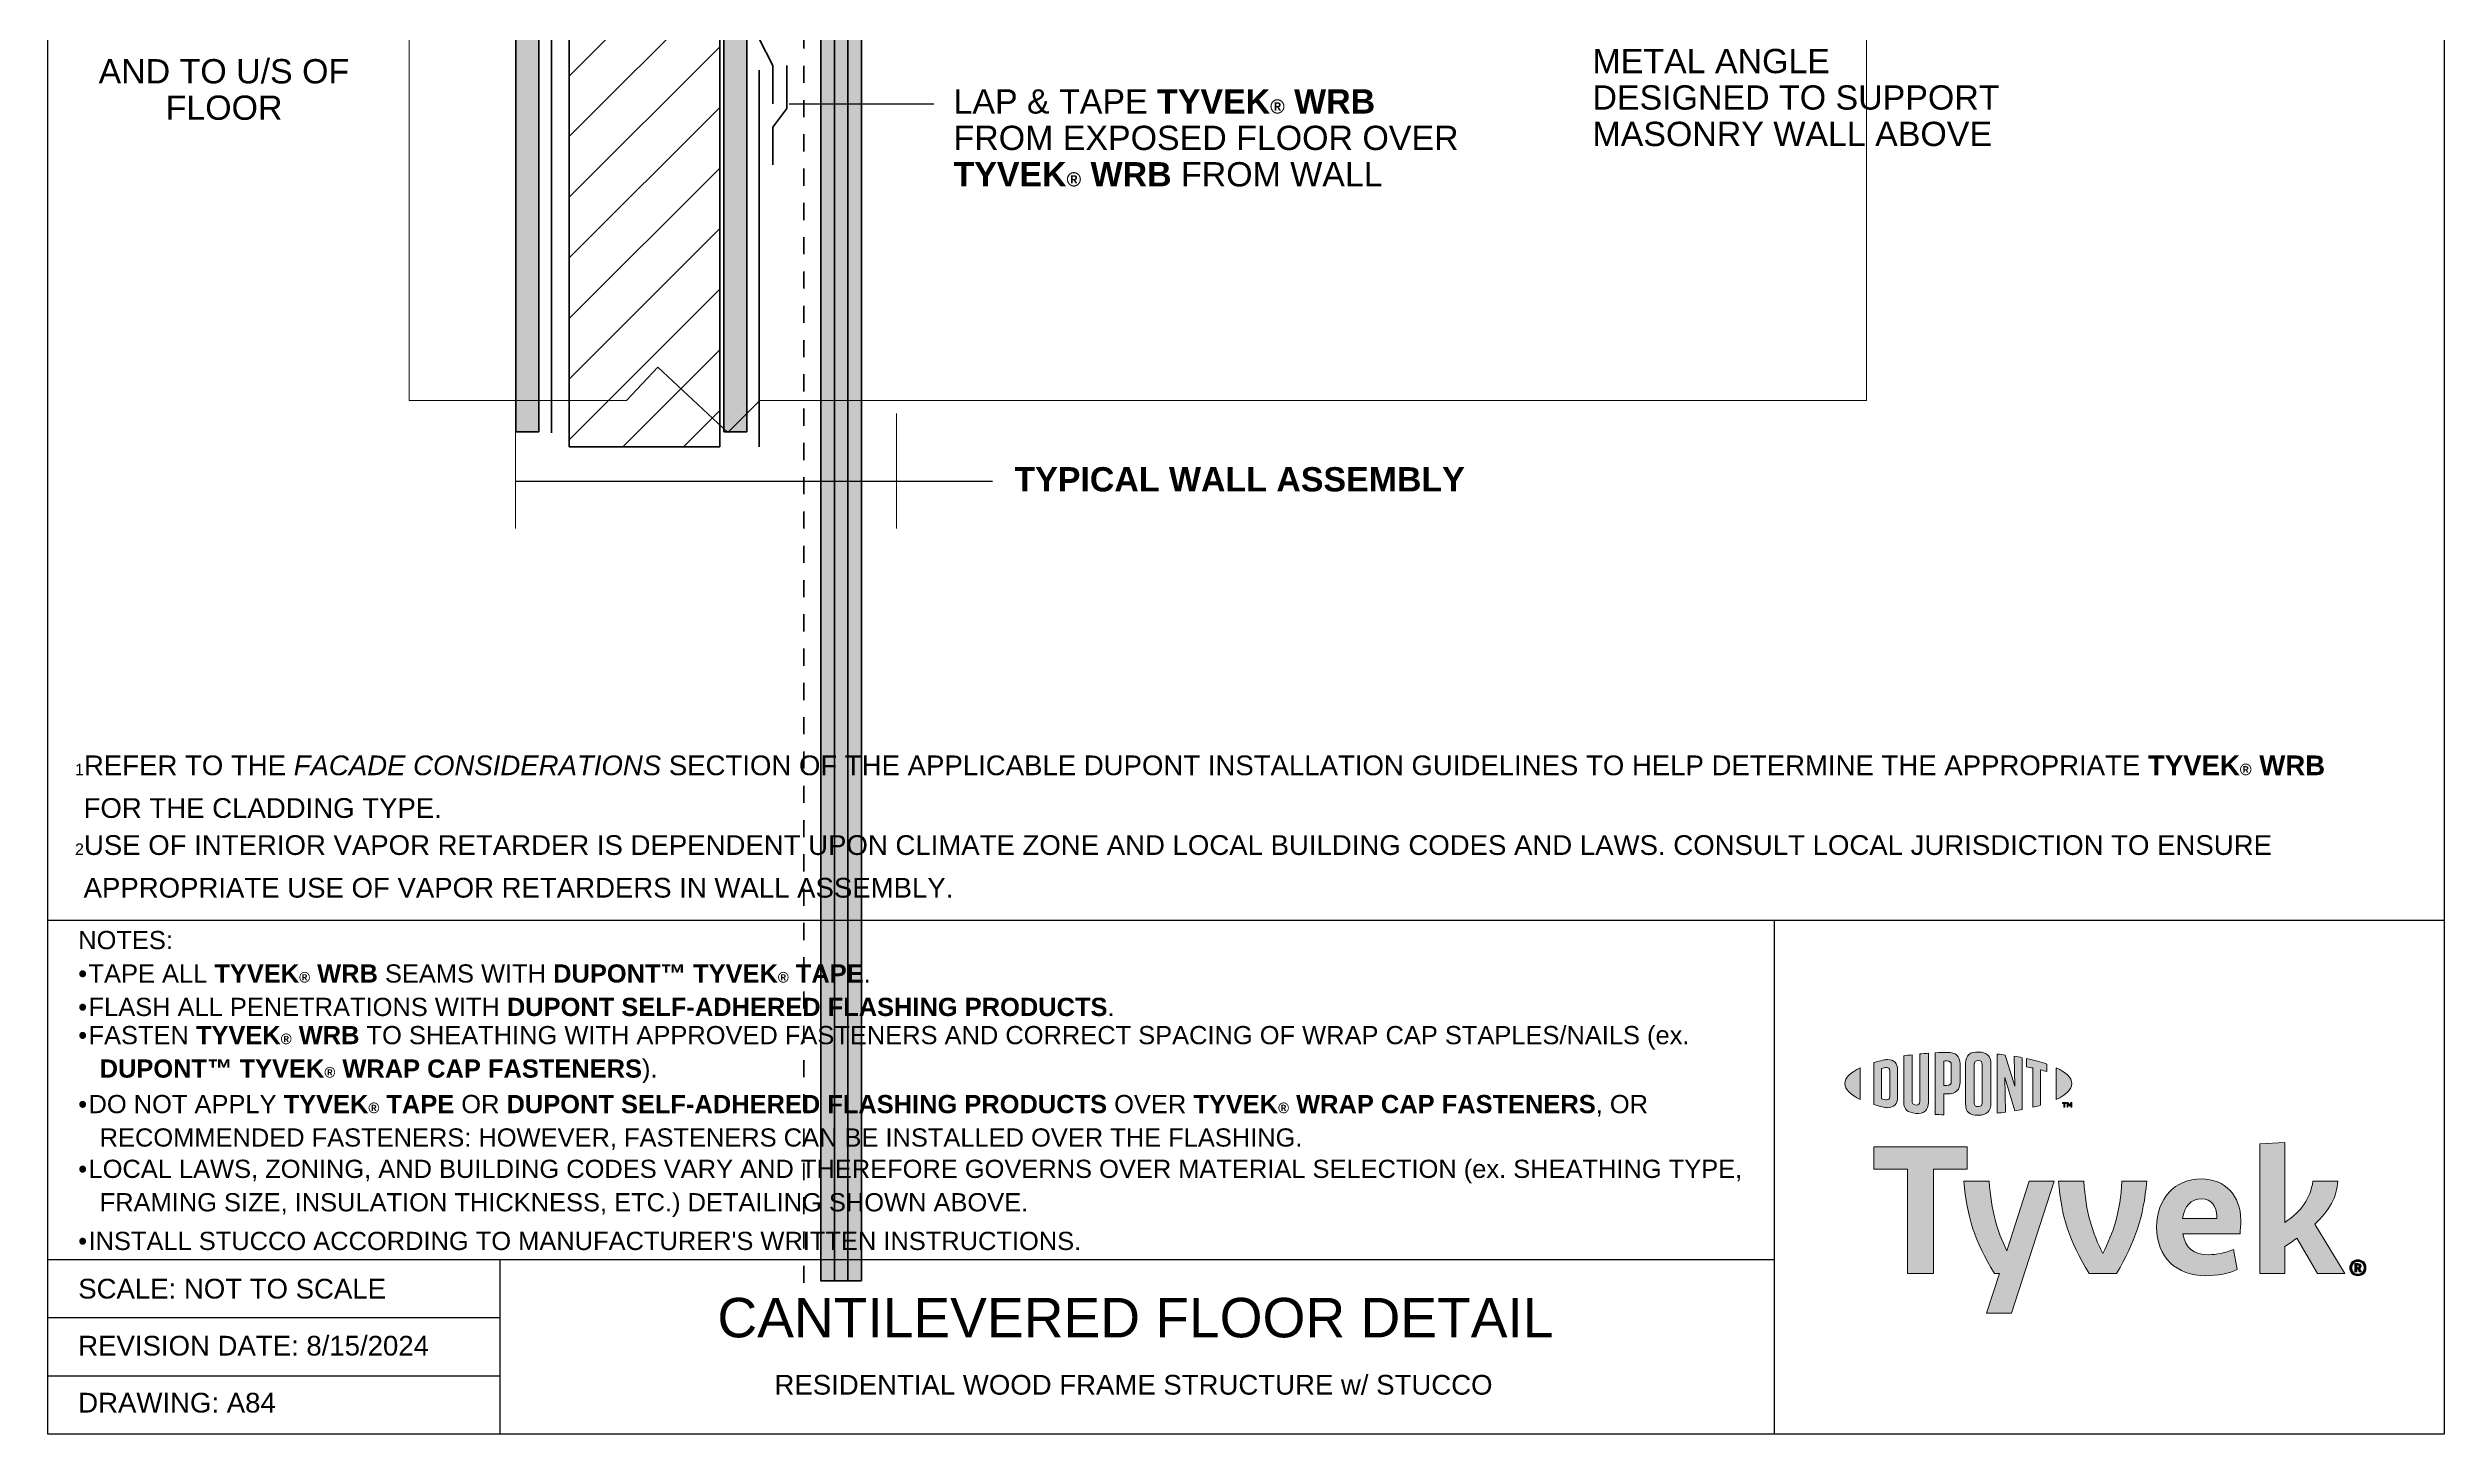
# Model space of a CAD drawing. Extents: x 26 to 585, y -763 to -29.
# Drawn here: x 26 to 585, y -763 to -439 of the extents above; entities that cross this region are included whole.
import ezdxf

# ---------------------------------------------------------------- set-up
doc = ezdxf.new("R2010")
doc.units = 0
doc.header["$MEASUREMENT"] = 0
doc.linetypes.add('AI-Linetype-1', pattern=[8, 4, -4])
for name, color, linetype, lineweight in [('background', 7, 'Continuous', 0), ('diagram', 7, 'Continuous', 0), ('lines and arrows', 7, 'Continuous', 0), ('text', 7, 'Continuous', 0)]:
    doc.layers.add(name, color=color, linetype=linetype, lineweight=lineweight)

# ---------------------------------------------------------------- blocks, each defined once
blk = doc.blocks.new('Block_1')
at = {"layer": 'background', "true_color": 0xe11b22, "transparency": 33554687}
h = blk.add_hatch(color=242, dxfattribs=at)
h.dxf.hatch_style = 2
edge = h.paths.add_edge_path()
edge.add_spline(control_points=[(456.13, -684.01), (456.13, -684.58), (455.78, -684.77), (455.38, -684.77), (455.06, -684.77), (454.57, -684.65), (454.17, -684.54), (454.17, -684.54), (454.17, -677.47), (454.17, -677.47), (454.57, -677.36), (455.06, -677.25), (455.38, -677.25), (455.78, -677.25), (456.13, -677.44), (456.13, -678.01), (456.13, -678.01), (456.13, -684.01), (456.13, -684.01)], knot_values=[0, 0, 0, 0, 1, 1, 1, 2, 2, 2, 3, 3, 3, 4, 4, 4, 5, 5, 5, 6, 6, 6, 6], degree=3, periodic=0)
edge = h.paths.add_edge_path()
edge.add_spline(control_points=[(455.64, -675.4), (455, -675.4), (454.08, -675.59), (452.41, -676.11), (452.41, -676.11), (452.41, -685.91), (452.41, -685.91), (453.88, -686.36), (455, -686.62), (455.64, -686.62), (457.12, -686.62), (457.95, -685.71), (457.95, -684.26), (457.95, -684.26), (457.95, -677.75), (457.95, -677.75), (457.95, -676.3), (457.12, -675.4), (455.64, -675.4)], knot_values=[0, 0, 0, 0, 1, 1, 1, 2, 2, 2, 3, 3, 3, 4, 4, 4, 5, 5, 5, 6, 6, 6, 6], degree=3, periodic=0)
h = blk.add_hatch(color=242, dxfattribs=at)
h.dxf.hatch_style = 2
edge = h.paths.add_edge_path()
edge.add_spline(control_points=[(463.1, -685.16), (463.1, -685.73), (462.91, -686.09), (462.2, -686), (461.5, -685.92), (461.32, -685.62), (461.32, -684.95), (461.32, -684.95), (461.32, -674.28), (461.32, -674.28), (460.85, -674.33), (459.82, -674.47), (459.38, -674.53), (459.38, -674.53), (459.38, -685.33), (459.38, -685.33), (459.38, -687.05), (460.22, -687.72), (462.2, -687.95), (464.01, -688.16), (465.12, -687.24), (465.12, -685.33), (465.12, -685.33), (465.12, -673.93), (465.12, -673.93), (464.74, -673.95), (463.5, -674.05), (463.1, -674.09), (463.1, -674.09), (463.1, -685.16), (463.1, -685.16)], knot_values=[0, 0, 0, 0, 1, 1, 1, 2, 2, 2, 3, 3, 3, 4, 4, 4, 5, 5, 5, 6, 6, 6, 7, 7, 7, 8, 8, 8, 9, 9, 9, 10, 10, 10, 10], degree=3, periodic=0)
h = blk.add_hatch(color=242, dxfattribs=at)
h.dxf.hatch_style = 2
edge = h.paths.add_edge_path()
edge.add_spline(control_points=[(470.46, -680.47), (470.46, -681.09), (470.24, -681.4), (469.42, -681.41), (469.42, -681.41), (468.72, -681.41), (468.72, -681.41), (468.72, -681.41), (468.72, -675.74), (468.72, -675.74), (469.03, -675.72), (469.2, -675.72), (469.39, -675.72), (470.27, -675.72), (470.46, -676.05), (470.46, -676.69), (470.46, -676.69), (470.46, -680.47), (470.46, -680.47)], knot_values=[0, 0, 0, 0, 1, 1, 1, 2, 2, 2, 3, 3, 3, 4, 4, 4, 5, 5, 5, 6, 6, 6, 6], degree=3, periodic=0)
edge = h.paths.add_edge_path()
edge.add_spline(control_points=[(469.51, -673.71), (469.15, -673.71), (467.87, -673.76), (466.7, -673.83), (466.7, -673.83), (466.7, -688.19), (466.7, -688.19), (467.1, -688.21), (468.15, -688.27), (468.72, -688.28), (468.72, -688.28), (468.72, -683.4), (468.72, -683.4), (468.72, -683.4), (469.51, -683.4), (469.51, -683.4), (471.62, -683.4), (472.5, -682.45), (472.5, -680.62), (472.5, -680.62), (472.5, -676.39), (472.5, -676.39), (472.5, -674.6), (471.51, -673.71), (469.51, -673.71)], knot_values=[0, 0, 0, 0, 1, 1, 1, 2, 2, 2, 3, 3, 3, 4, 4, 4, 5, 5, 5, 6, 6, 6, 7, 7, 7, 8, 8, 8, 8], degree=3, periodic=0)
h = blk.add_hatch(color=242, dxfattribs=at)
h.dxf.hatch_style = 2
edge = h.paths.add_edge_path()
edge.add_spline(control_points=[(477.67, -685.49), (477.67, -686.06), (477.48, -686.35), (476.77, -686.37), (476.03, -686.39), (475.83, -686.08), (475.83, -685.49), (475.83, -685.49), (475.83, -676.53), (475.83, -676.53), (475.83, -675.95), (476.03, -675.62), (476.77, -675.64), (477.48, -675.66), (477.67, -675.97), (477.67, -676.53), (477.67, -676.53), (477.67, -685.49), (477.67, -685.49)], knot_values=[0, 0, 0, 0, 1, 1, 1, 2, 2, 2, 3, 3, 3, 4, 4, 4, 5, 5, 5, 6, 6, 6, 6], degree=3, periodic=0)
edge = h.paths.add_edge_path()
edge.add_spline(control_points=[(476.77, -673.63), (474.89, -673.54), (473.78, -674.37), (473.78, -676.26), (473.78, -676.26), (473.78, -685.66), (473.78, -685.66), (473.78, -687.65), (474.79, -688.48), (476.77, -688.39), (478.7, -688.31), (479.71, -687.57), (479.71, -685.45), (479.71, -685.45), (479.71, -676.48), (479.71, -676.48), (479.71, -674.45), (478.8, -673.73), (476.77, -673.63)], knot_values=[0, 0, 0, 0, 1, 1, 1, 2, 2, 2, 3, 3, 3, 4, 4, 4, 5, 5, 5, 6, 6, 6, 6], degree=3, periodic=0)
h = blk.add_hatch(color=242, dxfattribs=at)
h.dxf.hatch_style = 2
edge = h.paths.add_edge_path()
edge.add_spline(control_points=[(485.31, -681.63), (485.31, -681.63), (483.07, -674.33), (483.07, -674.33), (482.46, -674.25), (481.73, -674.17), (481.16, -674.12), (481.16, -674.12), (481.16, -687.9), (481.16, -687.9), (481.56, -687.86), (482.57, -687.75), (483.1, -687.68), (483.1, -687.68), (482.94, -679.56), (482.94, -679.56), (482.94, -679.56), (485.31, -687.36), (485.31, -687.36), (485.81, -687.28), (486.55, -687.16), (487.03, -687.06), (487.03, -687.06), (487.03, -674.95), (487.03, -674.95), (486.53, -674.85), (485.61, -674.7), (485.17, -674.63), (485.17, -674.63), (485.31, -681.63), (485.31, -681.63)], knot_values=[0, 0, 0, 0, 1, 1, 1, 2, 2, 2, 3, 3, 3, 4, 4, 4, 5, 5, 5, 6, 6, 6, 7, 7, 7, 8, 8, 8, 9, 9, 9, 10, 10, 10, 10], degree=3, periodic=0)
h = blk.add_hatch(color=242, dxfattribs=at)
h.dxf.hatch_style = 2
edge = h.paths.add_edge_path()
edge.add_spline(control_points=[(488.03, -677.07), (488.53, -677.16), (489.02, -677.26), (489.5, -677.36), (489.5, -677.36), (489.5, -686.53), (489.5, -686.53), (489.94, -686.43), (490.76, -686.21), (491.31, -686.05), (491.31, -686.05), (491.31, -677.8), (491.31, -677.8), (491.83, -677.93), (492.33, -678.07), (492.78, -678.2), (492.78, -678.2), (492.78, -676.43), (492.78, -676.43), (491.35, -675.93), (489.82, -675.53), (488.03, -675.15), (488.03, -675.15), (488.03, -677.07), (488.03, -677.07)], knot_values=[0, 0, 0, 0, 1, 1, 1, 2, 2, 2, 3, 3, 3, 4, 4, 4, 5, 5, 5, 6, 6, 6, 7, 7, 7, 8, 8, 8, 8], degree=3, periodic=0)
h = blk.add_hatch(color=242, dxfattribs=at)
h.dxf.hatch_style = 2
edge = h.paths.add_edge_path()
edge.add_spline(control_points=[(445.62, -680.99), (445.62, -682.34), (446.93, -683.61), (449.23, -684.7), (449.23, -684.7), (449.23, -677.3), (449.23, -677.3), (446.93, -678.38), (445.62, -679.64), (445.62, -680.99)], knot_values=[0, 0, 0, 0, 1, 1, 1, 2, 2, 2, 3, 3, 3, 3], degree=3, periodic=0)
h = blk.add_hatch(color=242, dxfattribs=at)
h.dxf.hatch_style = 2
edge = h.paths.add_edge_path()
edge.add_spline(control_points=[(498.56, -680.99), (498.56, -682.35), (497.25, -683.61), (494.95, -684.7), (494.95, -684.7), (494.95, -677.3), (494.95, -677.3), (497.25, -678.38), (498.56, -679.64), (498.56, -680.99)], knot_values=[0, 0, 0, 0, 1, 1, 1, 2, 2, 2, 3, 3, 3, 3], degree=3, periodic=0)
h = blk.add_hatch(color=242, dxfattribs=at)
h.dxf.hatch_style = 2
edge = h.paths.add_edge_path()
edge.add_spline(control_points=[(497.49, -685.44), (497.49, -685.44), (497.71, -685.44), (497.71, -685.44), (497.71, -685.44), (498.03, -685.95), (498.03, -685.95), (498.03, -685.95), (498.35, -685.44), (498.35, -685.44), (498.35, -685.44), (498.56, -685.44), (498.56, -685.44), (498.56, -685.44), (498.56, -686.51), (498.56, -686.51), (498.56, -686.51), (498.37, -686.51), (498.37, -686.51), (498.37, -686.51), (498.37, -685.75), (498.37, -685.75), (498.37, -685.75), (498.04, -686.26), (498.04, -686.26), (498.04, -686.26), (498.02, -686.26), (498.02, -686.26), (498.02, -686.26), (497.69, -685.75), (497.69, -685.75), (497.69, -685.75), (497.69, -686.51), (497.69, -686.51), (497.69, -686.51), (497.49, -686.51), (497.49, -686.51), (497.49, -686.51), (497.49, -685.44), (497.49, -685.44)], knot_values=[0, 0, 0, 0, 1, 1, 1, 2, 2, 2, 3, 3, 3, 4, 4, 4, 5, 5, 5, 6, 6, 6, 7, 7, 7, 8, 8, 8, 9, 9, 9, 10, 10, 10, 11, 11, 11, 12, 12, 12, 13, 13, 13, 13], degree=3, periodic=0)
edge = h.paths.add_edge_path()
edge.add_spline(control_points=[(496.73, -685.63), (496.73, -685.63), (496.4, -685.63), (496.4, -685.63), (496.4, -685.63), (496.4, -685.44), (496.4, -685.44), (496.4, -685.44), (497.26, -685.44), (497.26, -685.44), (497.26, -685.44), (497.26, -685.63), (497.26, -685.63), (497.26, -685.63), (496.93, -685.63), (496.93, -685.63), (496.93, -685.63), (496.93, -686.51), (496.93, -686.51), (496.93, -686.51), (496.73, -686.51), (496.73, -686.51), (496.73, -686.51), (496.73, -685.63), (496.73, -685.63)], knot_values=[0, 0, 0, 0, 1, 1, 1, 2, 2, 2, 3, 3, 3, 4, 4, 4, 5, 5, 5, 6, 6, 6, 7, 7, 7, 8, 8, 8, 8], degree=3, periodic=0)
at = {"layer": 'background'}
for points, knots in [([(455.64, -675.4), (455, -675.4), (454.08, -675.59), (452.41, -676.11), (452.41, -676.11), (452.41, -685.91), (452.41, -685.91), (453.88, -686.36), (455, -686.62), (455.64, -686.62), (457.12, -686.62), (457.95, -685.71), (457.95, -684.26), (457.95, -684.26), (457.95, -677.75), (457.95, -677.75), (457.95, -676.3), (457.12, -675.4), (455.64, -675.4)], [0, 0, 0, 0, 1, 1, 1, 2, 2, 2, 3, 3, 3, 4, 4, 4, 5, 5, 5, 6, 6, 6, 6]), ([(463.1, -685.16), (463.1, -685.73), (462.91, -686.09), (462.2, -686), (461.5, -685.92), (461.32, -685.62), (461.32, -684.95), (461.32, -684.95), (461.32, -674.28), (461.32, -674.28), (460.85, -674.33), (459.82, -674.47), (459.38, -674.53), (459.38, -674.53), (459.38, -685.33), (459.38, -685.33), (459.38, -687.05), (460.22, -687.72), (462.2, -687.95), (464.01, -688.16), (465.12, -687.24), (465.12, -685.33), (465.12, -685.33), (465.12, -673.93), (465.12, -673.93), (464.74, -673.95), (463.5, -674.05), (463.1, -674.09), (463.1, -674.09), (463.1, -685.16), (463.1, -685.16)], [0, 0, 0, 0, 1, 1, 1, 2, 2, 2, 3, 3, 3, 4, 4, 4, 5, 5, 5, 6, 6, 6, 7, 7, 7, 8, 8, 8, 9, 9, 9, 10, 10, 10, 10]), ([(469.51, -673.71), (469.15, -673.71), (467.87, -673.76), (466.7, -673.83), (466.7, -673.83), (466.7, -688.19), (466.7, -688.19), (467.1, -688.21), (468.15, -688.27), (468.72, -688.28), (468.72, -688.28), (468.72, -683.4), (468.72, -683.4), (468.72, -683.4), (469.51, -683.4), (469.51, -683.4), (471.62, -683.4), (472.5, -682.45), (472.5, -680.62), (472.5, -680.62), (472.5, -676.39), (472.5, -676.39), (472.5, -674.6), (471.51, -673.71), (469.51, -673.71)], [0, 0, 0, 0, 1, 1, 1, 2, 2, 2, 3, 3, 3, 4, 4, 4, 5, 5, 5, 6, 6, 6, 7, 7, 7, 8, 8, 8, 8]), ([(470.46, -680.47), (470.46, -681.09), (470.24, -681.4), (469.42, -681.41), (469.42, -681.41), (468.72, -681.41), (468.72, -681.41), (468.72, -681.41), (468.72, -675.74), (468.72, -675.74), (469.03, -675.72), (469.2, -675.72), (469.39, -675.72), (470.27, -675.72), (470.46, -676.05), (470.46, -676.69), (470.46, -676.69), (470.46, -680.47), (470.46, -680.47)], [0, 0, 0, 0, 1, 1, 1, 2, 2, 2, 3, 3, 3, 4, 4, 4, 5, 5, 5, 6, 6, 6, 6]), ([(476.77, -673.63), (474.89, -673.54), (473.78, -674.37), (473.78, -676.26), (473.78, -676.26), (473.78, -685.66), (473.78, -685.66), (473.78, -687.65), (474.79, -688.48), (476.77, -688.39), (478.7, -688.31), (479.71, -687.57), (479.71, -685.45), (479.71, -685.45), (479.71, -676.48), (479.71, -676.48), (479.71, -674.45), (478.8, -673.73), (476.77, -673.63)], [0, 0, 0, 0, 1, 1, 1, 2, 2, 2, 3, 3, 3, 4, 4, 4, 5, 5, 5, 6, 6, 6, 6]), ([(477.67, -685.49), (477.67, -686.06), (477.48, -686.35), (476.77, -686.37), (476.03, -686.39), (475.83, -686.08), (475.83, -685.49), (475.83, -685.49), (475.83, -676.53), (475.83, -676.53), (475.83, -675.95), (476.03, -675.62), (476.77, -675.64), (477.48, -675.66), (477.67, -675.97), (477.67, -676.53), (477.67, -676.53), (477.67, -685.49), (477.67, -685.49)], [0, 0, 0, 0, 1, 1, 1, 2, 2, 2, 3, 3, 3, 4, 4, 4, 5, 5, 5, 6, 6, 6, 6]), ([(485.31, -681.63), (485.31, -681.63), (483.07, -674.33), (483.07, -674.33), (482.46, -674.25), (481.73, -674.17), (481.16, -674.12), (481.16, -674.12), (481.16, -687.9), (481.16, -687.9), (481.56, -687.86), (482.57, -687.75), (483.1, -687.68), (483.1, -687.68), (482.94, -679.56), (482.94, -679.56), (482.94, -679.56), (485.31, -687.36), (485.31, -687.36), (485.81, -687.28), (486.55, -687.16), (487.03, -687.06), (487.03, -687.06), (487.03, -674.95), (487.03, -674.95), (486.53, -674.85), (485.61, -674.7), (485.17, -674.63), (485.17, -674.63), (485.31, -681.63), (485.31, -681.63)], [0, 0, 0, 0, 1, 1, 1, 2, 2, 2, 3, 3, 3, 4, 4, 4, 5, 5, 5, 6, 6, 6, 7, 7, 7, 8, 8, 8, 9, 9, 9, 10, 10, 10, 10]), ([(488.03, -677.07), (488.53, -677.16), (489.02, -677.26), (489.5, -677.36), (489.5, -677.36), (489.5, -686.53), (489.5, -686.53), (489.94, -686.43), (490.76, -686.21), (491.31, -686.05), (491.31, -686.05), (491.31, -677.8), (491.31, -677.8), (491.83, -677.93), (492.33, -678.07), (492.78, -678.2), (492.78, -678.2), (492.78, -676.43), (492.78, -676.43), (491.35, -675.93), (489.82, -675.53), (488.03, -675.15), (488.03, -675.15), (488.03, -677.07), (488.03, -677.07)], [0, 0, 0, 0, 1, 1, 1, 2, 2, 2, 3, 3, 3, 4, 4, 4, 5, 5, 5, 6, 6, 6, 7, 7, 7, 8, 8, 8, 8]), ([(445.62, -680.99), (445.62, -682.34), (446.93, -683.61), (449.23, -684.7), (449.23, -684.7), (449.23, -677.3), (449.23, -677.3), (446.93, -678.38), (445.62, -679.64), (445.62, -680.99)], [0, 0, 0, 0, 1, 1, 1, 2, 2, 2, 3, 3, 3, 3]), ([(456.13, -684.01), (456.13, -684.58), (455.78, -684.77), (455.38, -684.77), (455.06, -684.77), (454.57, -684.65), (454.17, -684.54), (454.17, -684.54), (454.17, -677.47), (454.17, -677.47), (454.57, -677.36), (455.06, -677.25), (455.38, -677.25), (455.78, -677.25), (456.13, -677.44), (456.13, -678.01), (456.13, -678.01), (456.13, -684.01), (456.13, -684.01)], [0, 0, 0, 0, 1, 1, 1, 2, 2, 2, 3, 3, 3, 4, 4, 4, 5, 5, 5, 6, 6, 6, 6]), ([(498.56, -680.99), (498.56, -682.35), (497.25, -683.61), (494.95, -684.7), (494.95, -684.7), (494.95, -677.3), (494.95, -677.3), (497.25, -678.38), (498.56, -679.64), (498.56, -680.99)], [0, 0, 0, 0, 1, 1, 1, 2, 2, 2, 3, 3, 3, 3]), ([(496.73, -685.63), (496.73, -685.63), (496.4, -685.63), (496.4, -685.63), (496.4, -685.63), (496.4, -685.44), (496.4, -685.44), (496.4, -685.44), (497.26, -685.44), (497.26, -685.44), (497.26, -685.44), (497.26, -685.63), (497.26, -685.63), (497.26, -685.63), (496.93, -685.63), (496.93, -685.63), (496.93, -685.63), (496.93, -686.51), (496.93, -686.51), (496.93, -686.51), (496.73, -686.51), (496.73, -686.51), (496.73, -686.51), (496.73, -685.63), (496.73, -685.63)], [0, 0, 0, 0, 1, 1, 1, 2, 2, 2, 3, 3, 3, 4, 4, 4, 5, 5, 5, 6, 6, 6, 7, 7, 7, 8, 8, 8, 8]), ([(497.49, -685.44), (497.49, -685.44), (497.71, -685.44), (497.71, -685.44), (497.71, -685.44), (498.03, -685.95), (498.03, -685.95), (498.03, -685.95), (498.35, -685.44), (498.35, -685.44), (498.35, -685.44), (498.56, -685.44), (498.56, -685.44), (498.56, -685.44), (498.56, -686.51), (498.56, -686.51), (498.56, -686.51), (498.37, -686.51), (498.37, -686.51), (498.37, -686.51), (498.37, -685.75), (498.37, -685.75), (498.37, -685.75), (498.04, -686.26), (498.04, -686.26), (498.04, -686.26), (498.02, -686.26), (498.02, -686.26), (498.02, -686.26), (497.69, -685.75), (497.69, -685.75), (497.69, -685.75), (497.69, -686.51), (497.69, -686.51), (497.69, -686.51), (497.49, -686.51), (497.49, -686.51), (497.49, -686.51), (497.49, -685.44), (497.49, -685.44)], [0, 0, 0, 0, 1, 1, 1, 2, 2, 2, 3, 3, 3, 4, 4, 4, 5, 5, 5, 6, 6, 6, 7, 7, 7, 8, 8, 8, 9, 9, 9, 10, 10, 10, 11, 11, 11, 12, 12, 12, 13, 13, 13, 13])]:
    blk.add_open_spline(points, degree=3, knots=knots, dxfattribs=at)
blk = doc.blocks.new('Block_5')
at = {"layer": 'background', "true_color": 0x17477e, "transparency": 33554687}
h = blk.add_hatch(color=156, dxfattribs=at)
h.dxf.hatch_style = 2
h.paths.add_polyline_path([(474.14, -695.78), (452.41, -695.78), (452.41, -700.93), (460.25, -700.93), (460.25, -725.32), (466.29, -725.32), (466.29, -700.93), (474.14, -700.93)])
h = blk.add_hatch(color=156, dxfattribs=at)
h.dxf.hatch_style = 2
edge = h.paths.add_edge_path()
edge.add_spline(control_points=[(555.25, -713.8), (555.25, -713.8), (562.26, -725.32), (562.26, -725.32), (562.26, -725.32), (555.93, -725.32), (555.93, -725.32), (555.93, -725.32), (551.08, -717.09), (551.08, -717.09), (550.19, -717.73), (549.26, -718.36), (548.25, -718.99), (548.25, -718.99), (548.25, -725.32), (548.25, -725.32), (548.25, -725.32), (542.42, -725.32), (542.42, -725.32), (542.42, -725.32), (542.42, -695.06), (542.42, -695.06), (542.42, -695.06), (548.25, -694.77), (548.25, -694.77), (548.25, -694.77), (548.25, -713.38), (548.25, -713.38), (552.21, -710.81), (554.16, -707.85), (554.83, -703.76), (554.83, -703.76), (560.61, -703.76), (560.61, -703.76), (560.49, -707.39), (558.63, -710.64), (555.25, -713.8)], knot_values=[0, 0, 0, 0, 1, 1, 1, 2, 2, 2, 3, 3, 3, 4, 4, 4, 5, 5, 5, 6, 6, 6, 7, 7, 7, 8, 8, 8, 9, 9, 9, 10, 10, 10, 11, 11, 11, 12, 12, 12, 12], degree=3, periodic=0)
h = blk.add_hatch(color=156, dxfattribs=at)
h.dxf.hatch_style = 2
edge = h.paths.add_edge_path()
edge.add_spline(control_points=[(510.27, -703.76), (509.89, -710.97), (508.28, -715.87), (505.79, -720.64), (503.39, -715.87), (501.83, -710.97), (501.36, -703.76), (501.36, -703.76), (495.5, -703.76), (495.5, -703.76), (496.13, -712.24), (498.03, -717.68), (502.59, -725.32), (502.59, -725.32), (509.04, -725.32), (509.04, -725.32), (513.43, -717.68), (515.25, -712.24), (516.09, -703.76), (516.09, -703.76), (510.27, -703.76), (510.27, -703.76)], knot_values=[0, 0, 0, 0, 1, 1, 1, 2, 2, 2, 3, 3, 3, 4, 4, 4, 5, 5, 5, 6, 6, 6, 7, 7, 7, 7], degree=3, periodic=0)
h = blk.add_hatch(color=156, dxfattribs=at)
h.dxf.hatch_style = 2
edge = h.paths.add_edge_path()
edge.add_spline(control_points=[(524.4, -712.49), (524.4, -712.49), (532.42, -712.49), (532.42, -712.49), (532.42, -712.49), (532.42, -711.99), (532.42, -711.99), (532.42, -709.62), (531.16, -707.89), (528.83, -707.89), (526.39, -707.89), (524.78, -709.62), (524.4, -712.49)], knot_values=[0, 0, 0, 0, 1, 1, 1, 2, 2, 2, 3, 3, 3, 4, 4, 4, 4], degree=3, periodic=0)
edge = h.paths.add_edge_path()
edge.add_spline(control_points=[(537.19, -724.39), (535.33, -725.24), (532.59, -725.83), (529.81, -725.83), (523.01, -725.83), (518.37, -721.52), (518.37, -714.52), (518.37, -707.81), (522.63, -703.25), (528.83, -703.25), (534.36, -703.25), (537.99, -707.18), (537.99, -712.83), (537.99, -714.1), (537.91, -715.19), (537.82, -716.04), (537.82, -716.04), (524.49, -716.04), (524.49, -716.04), (525.04, -719.41), (527.02, -720.93), (530.4, -720.93), (532.46, -720.93), (534.45, -720.47), (536.26, -719.71), (536.26, -719.71), (537.19, -724.39), (537.19, -724.39)], knot_values=[0, 0, 0, 0, 1, 1, 1, 2, 2, 2, 3, 3, 3, 4, 4, 4, 5, 5, 5, 6, 6, 6, 7, 7, 7, 8, 8, 8, 9, 9, 9, 9], degree=3, periodic=0)
at = {"layer": 'background'}
blk.add_lwpolyline([(474.14, -695.78), (452.41, -695.78), (452.41, -700.93), (460.25, -700.93), (460.25, -725.32), (466.29, -725.32), (466.29, -700.93), (474.14, -700.93)], close=True, dxfattribs=at)
for points, knots in [([(555.25, -713.8), (555.25, -713.8), (562.26, -725.32), (562.26, -725.32), (562.26, -725.32), (555.93, -725.32), (555.93, -725.32), (555.93, -725.32), (551.08, -717.09), (551.08, -717.09), (550.19, -717.73), (549.26, -718.36), (548.25, -718.99), (548.25, -718.99), (548.25, -725.32), (548.25, -725.32), (548.25, -725.32), (542.42, -725.32), (542.42, -725.32), (542.42, -725.32), (542.42, -695.06), (542.42, -695.06), (542.42, -695.06), (548.25, -694.77), (548.25, -694.77), (548.25, -694.77), (548.25, -713.38), (548.25, -713.38), (552.21, -710.81), (554.16, -707.85), (554.83, -703.76), (554.83, -703.76), (560.61, -703.76), (560.61, -703.76), (560.49, -707.39), (558.63, -710.64), (555.25, -713.8)], [0, 0, 0, 0, 1, 1, 1, 2, 2, 2, 3, 3, 3, 4, 4, 4, 5, 5, 5, 6, 6, 6, 7, 7, 7, 8, 8, 8, 9, 9, 9, 10, 10, 10, 11, 11, 11, 12, 12, 12, 12]), ([(510.27, -703.76), (509.89, -710.97), (508.28, -715.87), (505.79, -720.64), (503.39, -715.87), (501.83, -710.97), (501.36, -703.76), (501.36, -703.76), (495.5, -703.76), (495.5, -703.76), (496.13, -712.24), (498.03, -717.68), (502.59, -725.32), (502.59, -725.32), (509.04, -725.32), (509.04, -725.32), (513.43, -717.68), (515.25, -712.24), (516.09, -703.76), (516.09, -703.76), (510.27, -703.76), (510.27, -703.76)], [0, 0, 0, 0, 1, 1, 1, 2, 2, 2, 3, 3, 3, 4, 4, 4, 5, 5, 5, 6, 6, 6, 7, 7, 7, 7]), ([(537.19, -724.39), (535.33, -725.24), (532.59, -725.83), (529.81, -725.83), (523.01, -725.83), (518.37, -721.52), (518.37, -714.52), (518.37, -707.81), (522.63, -703.25), (528.83, -703.25), (534.36, -703.25), (537.99, -707.18), (537.99, -712.83), (537.99, -714.1), (537.91, -715.19), (537.82, -716.04), (537.82, -716.04), (524.49, -716.04), (524.49, -716.04), (525.04, -719.41), (527.02, -720.93), (530.4, -720.93), (532.46, -720.93), (534.45, -720.47), (536.26, -719.71), (536.26, -719.71), (537.19, -724.39), (537.19, -724.39)], [0, 0, 0, 0, 1, 1, 1, 2, 2, 2, 3, 3, 3, 4, 4, 4, 5, 5, 5, 6, 6, 6, 7, 7, 7, 8, 8, 8, 9, 9, 9, 9]), ([(524.4, -712.49), (524.4, -712.49), (532.42, -712.49), (532.42, -712.49), (532.42, -712.49), (532.42, -711.99), (532.42, -711.99), (532.42, -709.62), (531.16, -707.89), (528.83, -707.89), (526.39, -707.89), (524.78, -709.62), (524.4, -712.49)], [0, 0, 0, 0, 1, 1, 1, 2, 2, 2, 3, 3, 3, 4, 4, 4, 4])]:
    blk.add_open_spline(points, degree=3, knots=knots, dxfattribs=at)
blk = doc.blocks.new('Block_4')
at = {"layer": 'background', "true_color": 0x17477e, "transparency": 33554687}
h = blk.add_hatch(color=156, dxfattribs=at)
h.dxf.hatch_style = 2
edge = h.paths.add_edge_path()
edge.add_spline(control_points=[(488.64, -703.76), (488.64, -703.76), (483.41, -719.99), (483.41, -719.99), (481.19, -715.42), (479.74, -710.65), (479.3, -703.76), (479.3, -703.76), (473.43, -703.76), (473.43, -703.76), (474.07, -712.24), (475.97, -717.68), (480.52, -725.32), (480.52, -725.32), (481.7, -725.32), (481.7, -725.32), (481.7, -725.32), (478.71, -734.6), (478.71, -734.6), (478.71, -734.6), (484.53, -734.6), (484.53, -734.6), (484.53, -734.6), (494.46, -703.76), (494.46, -703.76), (494.46, -703.76), (488.64, -703.76), (488.64, -703.76)], knot_values=[0, 0, 0, 0, 1, 1, 1, 2, 2, 2, 3, 3, 3, 4, 4, 4, 5, 5, 5, 6, 6, 6, 7, 7, 7, 8, 8, 8, 9, 9, 9, 9], degree=3, periodic=0)
at = {"layer": 'background'}
blk.add_open_spline([(488.64, -703.76), (488.64, -703.76), (483.41, -719.99), (483.41, -719.99), (481.19, -715.42), (479.74, -710.65), (479.3, -703.76), (479.3, -703.76), (473.43, -703.76), (473.43, -703.76), (474.07, -712.24), (475.97, -717.68), (480.52, -725.32), (480.52, -725.32), (481.7, -725.32), (481.7, -725.32), (481.7, -725.32), (478.71, -734.6), (478.71, -734.6), (478.71, -734.6), (484.53, -734.6), (484.53, -734.6), (484.53, -734.6), (494.46, -703.76), (494.46, -703.76), (494.46, -703.76), (488.64, -703.76), (488.64, -703.76)], degree=3, knots=[0, 0, 0, 0, 1, 1, 1, 2, 2, 2, 3, 3, 3, 4, 4, 4, 5, 5, 5, 6, 6, 6, 7, 7, 7, 8, 8, 8, 9, 9, 9, 9], dxfattribs=at)
blk.add_blockref('Block_5', (0, 0), dxfattribs=at)
blk = doc.blocks.new('Block_6')
at = {"layer": 'background', "true_color": 0x17477e, "transparency": 33554687}
h = blk.add_hatch(color=156, dxfattribs=at)
h.dxf.hatch_style = 2
edge = h.paths.add_edge_path()
edge.add_spline(control_points=[(565.05, -723.33), (565.05, -723.33), (565.05, -723.89), (565.05, -723.89), (565.05, -723.89), (565.29, -723.89), (565.29, -723.89), (565.53, -723.89), (565.65, -723.82), (565.65, -723.61), (565.65, -723.4), (565.53, -723.33), (565.29, -723.33), (565.29, -723.33), (565.05, -723.33), (565.05, -723.33)], knot_values=[0, 0, 0, 0, 1, 1, 1, 2, 2, 2, 3, 3, 3, 4, 4, 4, 5, 5, 5, 5], degree=3, periodic=0)
edge = h.paths.add_edge_path()
edge.add_spline(control_points=[(564.64, -722.98), (564.64, -722.98), (565.29, -722.98), (565.29, -722.98), (565.8, -722.98), (566.05, -723.22), (566.05, -723.61), (566.05, -723.88), (565.93, -724.07), (565.68, -724.17), (565.81, -724.41), (565.97, -724.64), (566.18, -724.89), (566.18, -724.89), (565.69, -724.89), (565.69, -724.89), (565.51, -724.67), (565.38, -724.46), (565.27, -724.23), (565.27, -724.23), (565.05, -724.23), (565.05, -724.23), (565.05, -724.23), (565.05, -724.89), (565.05, -724.89), (565.05, -724.89), (564.64, -724.89), (564.64, -724.89), (564.64, -724.89), (564.64, -722.98), (564.64, -722.98)], knot_values=[0, 0, 0, 0, 1, 1, 1, 2, 2, 2, 3, 3, 3, 4, 4, 4, 5, 5, 5, 6, 6, 6, 7, 7, 7, 8, 8, 8, 9, 9, 9, 10, 10, 10, 10], degree=3, periodic=0)
edge = h.paths.add_edge_path()
edge.add_spline(control_points=[(565.32, -722.49), (564.4, -722.49), (563.88, -723.02), (563.88, -723.97), (563.88, -724.93), (564.4, -725.45), (565.32, -725.45), (566.23, -725.45), (566.76, -724.93), (566.76, -723.97), (566.76, -723.02), (566.23, -722.49), (565.32, -722.49)], knot_values=[0, 0, 0, 0, 1, 1, 1, 2, 2, 2, 3, 3, 3, 4, 4, 4, 4], degree=3, periodic=0)
edge = h.paths.add_edge_path()
edge.add_spline(control_points=[(565.32, -722.11), (566.45, -722.11), (567.2, -722.83), (567.2, -723.97), (567.2, -725.11), (566.44, -725.83), (565.32, -725.83), (564.17, -725.83), (563.44, -725.11), (563.44, -723.97), (563.44, -722.83), (564.18, -722.11), (565.32, -722.11)], knot_values=[0, 0, 0, 0, 1, 1, 1, 2, 2, 2, 3, 3, 3, 4, 4, 4, 4], degree=3, periodic=0)
at = {"layer": 'background'}
for points, knots in [([(565.32, -722.11), (566.45, -722.11), (567.2, -722.83), (567.2, -723.97), (567.2, -725.11), (566.44, -725.83), (565.32, -725.83), (564.17, -725.83), (563.44, -725.11), (563.44, -723.97), (563.44, -722.83), (564.18, -722.11), (565.32, -722.11)], [0, 0, 0, 0, 1, 1, 1, 2, 2, 2, 3, 3, 3, 4, 4, 4, 4]), ([(565.32, -722.49), (564.4, -722.49), (563.88, -723.02), (563.88, -723.97), (563.88, -724.93), (564.4, -725.45), (565.32, -725.45), (566.23, -725.45), (566.76, -724.93), (566.76, -723.97), (566.76, -723.02), (566.23, -722.49), (565.32, -722.49)], [0, 0, 0, 0, 1, 1, 1, 2, 2, 2, 3, 3, 3, 4, 4, 4, 4]), ([(564.64, -722.98), (564.64, -722.98), (565.29, -722.98), (565.29, -722.98), (565.8, -722.98), (566.05, -723.22), (566.05, -723.61), (566.05, -723.88), (565.93, -724.07), (565.68, -724.17), (565.81, -724.41), (565.97, -724.64), (566.18, -724.89), (566.18, -724.89), (565.69, -724.89), (565.69, -724.89), (565.51, -724.67), (565.38, -724.46), (565.27, -724.23), (565.27, -724.23), (565.05, -724.23), (565.05, -724.23), (565.05, -724.23), (565.05, -724.89), (565.05, -724.89), (565.05, -724.89), (564.64, -724.89), (564.64, -724.89), (564.64, -724.89), (564.64, -722.98), (564.64, -722.98)], [0, 0, 0, 0, 1, 1, 1, 2, 2, 2, 3, 3, 3, 4, 4, 4, 5, 5, 5, 6, 6, 6, 7, 7, 7, 8, 8, 8, 9, 9, 9, 10, 10, 10, 10]), ([(565.05, -723.33), (565.05, -723.33), (565.05, -723.89), (565.05, -723.89), (565.05, -723.89), (565.29, -723.89), (565.29, -723.89), (565.53, -723.89), (565.65, -723.82), (565.65, -723.61), (565.65, -723.4), (565.53, -723.33), (565.29, -723.33), (565.29, -723.33), (565.05, -723.33), (565.05, -723.33)], [0, 0, 0, 0, 1, 1, 1, 2, 2, 2, 3, 3, 3, 4, 4, 4, 5, 5, 5, 5])]:
    blk.add_open_spline(points, degree=3, knots=knots, dxfattribs=at)
blk = doc.blocks.new('Block_3')
at = {"layer": 'background'}
for name in ['Block_4', 'Block_6']:
    blk.add_blockref(name, (0, 0), dxfattribs=at)
blk = doc.blocks.new('Block_2')
at = {"layer": 'background'}
blk.add_blockref('Block_3', (0, 0), dxfattribs=at)
blk = doc.blocks.new('Block_0')
at = {"layer": 'background'}
for name in ['Block_1', 'Block_2']:
    blk.add_blockref(name, (0, 0), dxfattribs=at)
blk = doc.blocks.new('Block_7')
at = {"layer": 'background', "color": 250, "lineweight": 25, "true_color": 0x231f20}
for p, q in [((26.46, -642.9), (585.42, -642.9)), ((429.12, -642.9), (429.12, -762.78)), ((26.46, -722.04), (429.12, -722.04)), ((131.88, -722.04), (131.88, -762.78)), ((26.46, -735.6), (131.88, -735.6)), ((26.46, -749.22), (131.88, -749.22))]:
    blk.add_line(p, q, dxfattribs=at)
blk.add_lwpolyline([(585.42, -762.78), (26.46, -762.78), (26.46, -29.1), (585.42, -29.1)], close=True, dxfattribs=at)
blk = doc.blocks.new('Block_9')
at = {"layer": 'diagram', "color": 165, "lineweight": 70, "true_color": 0x3e5aa8}
blk.add_line((192.34, -444.51), (192.34, -532.41), dxfattribs=at)
at = {"layer": 'diagram', "color": 240, "lineweight": 70, "true_color": 0xef3742}
for points in [[(407.27, -231.3), (407.27, -242.52), (410.23, -246.84), (410.23, -262.14)], [(410.57, -315.4), (410.57, -327.38), (413.77, -331.7), (413.77, -347)]]:
    blk.add_lwpolyline(points, dxfattribs=at)
at = {"layer": 'diagram', "color": 165, "lineweight": 70, "true_color": 0x3e5aa8}
blk.add_lwpolyline([(407.08, -246.96), (407.08, -385.82), (192.34, -385.82), (192.34, -437.19), (195.59, -443.42), (195.59, -452.41)], dxfattribs=at)
at = {"layer": 'diagram', "color": 142, "lineweight": 70, "true_color": 0x27aae1}
for points in [[(422.78, -360.28), (422.78, -372.25), (419.49, -376.57), (419.49, -388.37)], [(198.84, -443.42), (198.84, -453.49), (195.59, -457.81), (195.59, -466.63)]]:
    blk.add_lwpolyline(points, dxfattribs=at)
blk = doc.blocks.new('Block_8')
at = {"layer": 'diagram', "true_color": 0xf1f2f2, "transparency": 33554687}
h = blk.add_hatch(color=7, dxfattribs=at)
h.dxf.hatch_style = 2
h.paths.add_polyline_path([(140.94, -528.89), (135.63, -528.89), (135.63, -383.36), (140.94, -383.36)])
h = blk.add_hatch(color=7, dxfattribs=at)
h.dxf.hatch_style = 2
h.paths.add_polyline_path([(189.47, -528.89), (184.16, -528.89), (184.16, -383.36), (189.47, -383.36)])
at = {"layer": 'diagram', "true_color": 0xa97c50, "transparency": 33554687}
h = blk.add_hatch(color=45, dxfattribs=at)
h.dxf.hatch_style = 2
h.paths.add_polyline_path([(439.33, -407.44), (206.74, -407.44), (206.74, -726.99), (209.91, -726.99), (209.91, -410.6), (439.33, -410.6)])
at = {"layer": 'diagram', "true_color": 0x000000, "transparency": 33554687}
h = blk.add_hatch(dxfattribs=at)
h.set_pattern_fill('_U', color=18, scale=10, angle=45, style=2, pattern_type=0)
h.set_pattern_definition([(45, (0, 0), (-7.07107, 7.07107), [])])
h.paths.add_polyline_path([(183.17, -532.41), (183.17, -409.03), (148.06, -409.03), (148.06, -532.41)])
at = {"layer": 'diagram', "true_color": 0xa7a9ac, "transparency": 33554687}
h = blk.add_hatch(color=253, dxfattribs=at)
h.dxf.hatch_style = 2
h.paths.add_polyline_path([(439.33, -410.6), (209.91, -410.6), (209.91, -410.62), (209.91, -726.99), (213.07, -726.99), (213.07, -413.77), (439.33, -413.77)])
at = {"layer": 'diagram', "true_color": 0x7a91a5, "transparency": 33554687}
h = blk.add_hatch(color=252, dxfattribs=at)
h.dxf.hatch_style = 2
h.paths.add_polyline_path([(439.33, -413.77), (213.07, -413.77), (213.07, -726.99), (216.24, -726.99), (216.24, -416.93), (439.33, -416.93)])
at = {"layer": 'diagram', "color": 250, "linetype": 'AI-Linetype-1', "lineweight": 70, "true_color": 0x231f20}
blk.add_line((202.78, -403.5), (202.78, -728.58), dxfattribs=at)
at = {"layer": 'diagram'}
blk.add_lwpolyline([(110.7, -521.59), (161.45, -521.59), (168.71, -513.83), (185.04, -529.11), (192.56, -521.59), (450.71, -521.59), (450.71, -165.09), (388.18, -165.09), (382.41, -172.6), (366.08, -157.33), (358.82, -165.09), (110.7, -165.09), (110.7, -318.67), (118.07, -326.19), (102.79, -342.52), (110.7, -349.78)], close=True, dxfattribs=at)
at = {"layer": 'diagram', "color": 113, "lineweight": 70, "true_color": 0x82ca9c}
blk.add_lwpolyline([(143.92, -529.12), (143.92, -291.03), (117.54, -291.03)], dxfattribs=at)
at = {"layer": 'diagram', "color": 18, "lineweight": 35, "true_color": 0x000000}
for points in [[(140.94, -528.89), (135.63, -528.89), (135.63, -383.36), (140.94, -383.36)], [(189.47, -528.89), (184.16, -528.89), (184.16, -383.36), (189.47, -383.36)]]:
    blk.add_lwpolyline(points, close=True, dxfattribs=at)
at = {"layer": 'diagram', "color": 250, "lineweight": 35, "true_color": 0x231f20}
for points in [[(439.33, -407.44), (206.74, -407.44), (206.74, -726.99), (209.91, -726.99), (209.91, -410.6), (439.33, -410.6)], [(183.17, -532.41), (183.17, -409.03), (148.06, -409.03), (148.06, -532.41)], [(439.33, -410.6), (209.91, -410.6), (209.91, -410.62), (209.91, -726.99), (213.07, -726.99), (213.07, -413.77), (439.33, -413.77)], [(439.33, -413.77), (213.07, -413.77), (213.07, -726.99), (216.24, -726.99), (216.24, -416.93), (439.33, -416.93)]]:
    blk.add_lwpolyline(points, close=True, dxfattribs=at)
at = {"layer": 'diagram'}
blk.add_blockref('Block_9', (0, 0), dxfattribs=at)

msp = doc.modelspace()

# ---------------------------------------------------------------- linework, layer by layer
at = {"layer": 'diagram', "color": 250, "lineweight": 18, "true_color": 0x231f20}
msp.add_lwpolyline([(122.19, -521.59), (161.45, -521.59), (168.71, -513.83), (185.04, -529.11), (192.56, -521.59), (240.06, -521.59)], dxfattribs=at)
at = {"layer": 'lines and arrows', "color": 250, "lineweight": 25, "true_color": 0x231f20}
for p, q in [((199.38, -452.37), (233.13, -452.37)), ((135.51, -540.47), (224.44, -540.47)), ((224.44, -540.47), (246.79, -540.47))]:
    msp.add_line(p, q, dxfattribs=at)
at = {"layer": 'lines and arrows', "color": 250, "lineweight": 18, "true_color": 0x231f20}
for p, q in [((135.51, -551.46), (135.51, -524.62)), ((224.44, -551.46), (224.44, -524.62))]:
    msp.add_line(p, q, dxfattribs=at)

# ---------------------------------------------------------------- block references
at = {"layer": 'background'}
for name in ['Block_7', 'Block_0']:
    msp.add_blockref(name, (0, 0), dxfattribs=at)
at = {"layer": 'diagram'}
msp.add_blockref('Block_8', (0, 0), dxfattribs=at)

# ---------------------------------------------------------------- texts
at = {"layer": 'text', "char_height": 0.2, "attachment_point": 7}
for s, insert in [('\\C250;\\c2105123;\\FArial|b0|i0|c1;\\H5.664000;\\W1.000000;METAL ANGLE ', (386.76, -445.32)), ('\\C250;\\c2105123;\\FArial|b0|i0|c1;\\H5.664000;\\W1.000000;AND TO U/S OF ', (38.28, -447.7)), ('\\C250;\\c2105123;\\FArial|b0|i0|c1;\\H5.664000;\\W1.000000;FLOOR', (53.92, -456.2)), ('\\C250;\\c2105123;\\FArial|b0|i0|c1;\\H5.664000;\\W1.000000;LAP & TAPE \\C165;\\c11033150;\\FArial Bold|b1|i0|c1;TYVEK\\H3.302112;®\\H5.664000; WRB ', (237.71, -454.74)), ('\\C250;\\c2105123;\\FArial|b0|i0|c1;\\H5.664000;\\W1.000000;DESIGNED TO SUPPORT ', (386.76, -453.82)), ('\\C250;\\c2105123;\\FArial|b0|i0|c1;\\H5.664000;\\W1.000000;FROM EXPOSED FLOOR OVER ', (237.71, -463.24)), ('\\C250;\\c2105123;\\FArial|b0|i0|c1;\\H5.664000;\\W1.000000;MASONRY WALL ABOVE', (386.76, -462.32)), ('\\C165;\\c11033150;\\FArial Bold|b1|i0|c1;\\H5.664000;\\W1.000000;TYVEK\\H3.302112;®\\H5.664000; WRB \\C250;\\c2105123;\\FArial|b0|i0|c1;FROM WALL', (237.71, -471.74)), ('\\C250;\\c2105123;\\FArial Bold|b1|i0|c1;\\H5.664000;\\W1.000000;TYPICAL WALL ASSEMBLY', (251.93, -542.91)), ('\\C250;\\c2105123;\\FArial|b0|i0|c1;\\H2.682966;\\W1.000000;1\\H4.602000;REFER TO THE \\FArial Italic|b0|i1|c1;FACADE CONSIDERATIONS \\FArial|b0|i0|c1;SECTION OF THE APPLICABLE DUPONT INSTALLATION GUIDELINES TO HELP DETERMINE THE APPROPRIATE \\C165;\\c11033150;\\FArial Bold|b1|i0|c1;TYVEK\\H2.682966;®\\H4.602000; WRB ', (32.78, -609.11)), ('\\C250;\\c2105123;\\FArial|b0|i0|c1;\\H4.602000;\\W1.000000;FOR THE CLADDING TYPE.', (34.78, -619.07)), ('\\C250;\\c2105123;\\FArial|b0|i0|c1;\\H2.682966;\\W1.000000;2\\H4.602000;USE OF INTERIOR VAPOR RETARDER IS DEPENDENT UPON CLIMATE ZONE AND LOCAL BUILDING CODES AND LAWS. CONSULT LOCAL JURISDICTION TO ENSURE ', (32.78, -627.71)), ('\\C250;\\c2105123;\\FArial|b0|i0|c1;\\H4.602000;\\W1.000000;APPROPRIATE USE OF VAPOR RETARDERS IN WALL ASSEMBLY.', (34.78, -637.67)), ('\\C250;\\c2105123;\\FArial|b0|i0|c1;\\H4.248000;\\W1.000000;NOTES:', (33.53, -649.69)), ('\\C250;\\c2105123;\\FArial|b0|i0|c1;\\H4.248000;\\W1.000000;•^ITAPE ALL \\C165;\\c11033150;\\FArial Bold|b1|i0|c1;TYVEK\\H2.476584;®\\H4.248000; WRB \\C250;\\c2105123;\\FArial|b0|i0|c1;SEAMS WITH \\C142;\\c14789159;\\FArial Bold|b1|i0|c1;DUPONT™ TYVEK\\H2.476584;®\\H4.248000; TAPE\\C250;\\c2105123;\\FArial|b0|i0|c1;.', (33.53, -657.49)), ('\\C250;\\c2105123;\\FArial|b0|i0|c1;\\H4.248000;\\W1.000000;•^IFLASH ALL PENETRATIONS WITH \\C240;\\c4339695;\\FArial Bold|b1|i0|c1;DUPONT SELF-ADHERED FLASHING PRODUCTS\\C250;\\c2105123;\\FArial|b0|i0|c1;.', (33.53, -665.29)), ('\\C250;\\c2105123;\\FArial|b0|i0|c1;\\H4.248000;\\W1.000000;•^IFASTEN \\C165;\\c11033150;\\FArial Bold|b1|i0|c1;TYVEK\\H2.476584;®\\H4.248000; WRB \\C250;\\c2105123;\\FArial|b0|i0|c1;TO SHEATHING WITH APPROVED FASTENERS AND CORRECT SPACING OF WRAP CAP STAPLES/NAILS (ex. ', (33.53, -673.09)), ('\\C165;\\c11033150;\\FArial Bold|b1|i0|c1;\\H4.248000;\\W1.000000;DUPONT™ TYVEK\\H2.476584;®\\H4.248000; WRAP CAP FASTENERS\\C250;\\c2105123;\\FArial|b0|i0|c1;).', (38.53, -680.89)), ('\\C250;\\c2105123;\\FArial|b0|i0|c1;\\H4.248000;\\W1.000000;•^IDO NOT APPLY \\C142;\\c14789159;\\FArial Bold|b1|i0|c1;TYVEK\\H2.476584;®\\H4.248000; TAPE\\C165;\\c11033150; \\C250;\\c2105123;\\FArial|b0|i0|c1;OR \\C240;\\c4339695;\\FArial Bold|b1|i0|c1;DUPONT SELF-ADHERED FLASHING PRODUCTS \\C250;\\c2105123;\\FArial|b0|i0|c1;OVER \\C165;\\c11033150;\\FArial Bold|b1|i0|c1;TYVEK\\H2.476584;®\\H4.248000; WRAP CAP FASTENERS\\C250;\\c2105123;\\FArial|b0|i0|c1;, OR ', (33.53, -688.69)), ('\\C250;\\c2105123;\\FArial|b0|i0|c1;\\H4.248000;\\W1.000000;RECOMMENDED FASTENERS: HOWEVER, FASTENERS CAN BE INSTALLED OVER THE FLASHING.', (38.53, -696.49)), ('\\C250;\\c2105123;\\FArial|b0|i0|c1;\\H4.248000;\\W1.000000;•^ILOCAL LAWS, ZONING, AND BUILDING CODES VARY AND THEREFORE GOVERNS OVER MATERIAL SELECTION (ex. SHEATHING TYPE, ', (33.53, -704.29)), ('\\C250;\\c2105123;\\FArial|b0|i0|c1;\\H4.248000;\\W1.000000;FRAMING SIZE, INSULATION THICKNESS, ETC.) DETAILING SHOWN ABOVE.', (38.53, -712.09)), ("\\C250;\\c2105123;\\FArial|b0|i0|c1;\\H4.248000;\\W1.000000;•^IINSTALL STUCCO ACCORDING TO MANUFACTURER'S WRITTEN INSTRUCTIONS.", (33.53, -719.89)), ('\\C250;\\c2105123;\\FArial|b0|i0|c1;\\H4.602000;\\W1.000000;SCALE: NOT TO SCALE', (33.53, -731.22)), ('\\C250;\\c2105123;\\FArial|b0|i0|c1;\\H9.204000;\\W1.000000;CANTILEVERED FLOOR DETAIL', (182.63, -740.34)), ('\\C250;\\c2105123;\\FArial|b0|i0|c1;\\H4.602000;\\W1.000000;REVISION DATE: 8/15/2024', (33.53, -744.52)), ('\\C250;\\c2105123;\\FArial|b0|i0|c1;\\H4.602000;\\W1.000000;RESIDENTIAL WOOD FRAME STRUCTURE w/ STUCCO', (195.95, -753.64)), ('\\C250;\\c2105123;\\FArial|b0|i0|c1;\\H4.602000;\\W1.000000;DRAWING: A84', (33.53, -757.82))]:
    msp.add_mtext(s, dxfattribs=dict(at, insert=insert))

doc.saveas('drawing.dxf')
